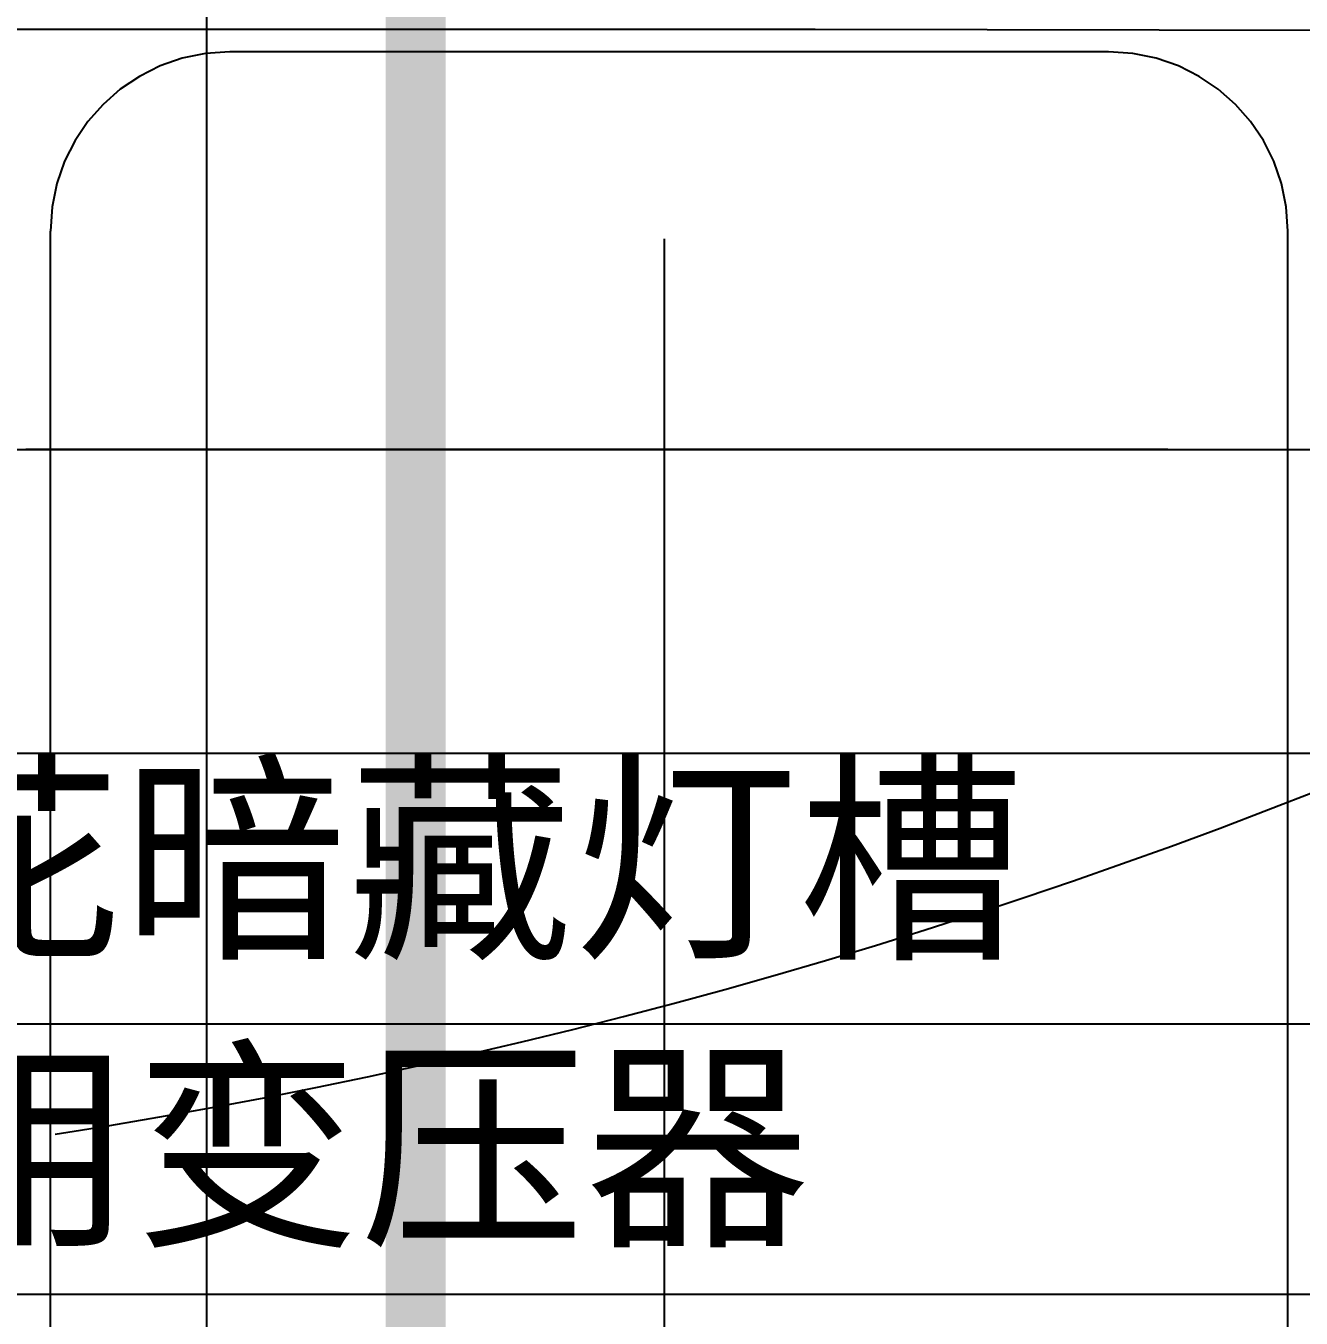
# Model space of a CAD drawing. Extents: x 11992 to 29481, y -6727 to 6811.
# Drawn here: x 14489.4 to 14702.8, y 3378.1 to 3594.4 of the extents above; entities that cross this region are included whole.
import ezdxf

# ---------------------------------------------------------------- set-up
doc = ezdxf.new("R2010")
doc.units = 0
doc.header["$MEASUREMENT"] = 0
doc.layers.get('0').update_dxf_attribs({"color": 8, "linetype": 'CONTINUOUS'})
for name, color, linetype in [('FF-FINISH【完成面】', 8, 'CONTINUOUS'), ('zoylight 3编号', 7, 'CONTINUOUS'), ('zoylight 5回路', 4, 'CONTINUOUS')]:
    doc.layers.add(name, color=color, linetype=linetype)
doc.layers.add('zoylight 1灯带', color=1, linetype='CONTINUOUS', lineweight=30)
doc.styles.add('TFB MS 3mm at 1 to 25', font='arial.ttf', dxfattribs={"height": 75})
doc.styles.add('XZC', font='SIMPLEX.SHX', dxfattribs={"width": 0.7, "bigfont": 'hztxt.shx'})
doc.linetypes.add('LED_LINE', pattern='A,12.7,-5.08,["LED",XZC,S=2.54,R=0,X=-2.54,Y=-1.27],-6.35', length=24.13)

# ---------------------------------------------------------------- blocks, each defined once
blk = doc.blocks.new('dfddd')
blk.add_line((0, 45.25), (380.17, 45.25))
blk.add_lwpolyline([(-233.26, 0), (380.17, 0), (380.17, 90.49), (-233.26, 90.49)], close=True)

msp = doc.modelspace()

# ---------------------------------------------------------------- linework, layer by layer
for p, q in [((14399.57, 3593.83, -2140.43), (14621.48, 3593.79, -2140.43)), ((14621.48, 3593.79, -2140.43), (16759.43, 3589.65, -2140.43)), ((14515.56, 3588.94, -2140.43), (14511.86, 3587.65, -2140.43)), ((14519.46, 3589.73, -2140.43), (14515.56, 3588.94, -2140.43)), ((14523.53, 3590.01, -2140.43), (14519.46, 3589.73, -2140.43)), ((14670.56, 3590.01, -2140.43), (14523.53, 3590.01, -2140.43)), ((14674.63, 3589.73, -2140.43), (14670.56, 3590.01, -2140.43)), ((14678.54, 3588.94, -2140.43), (14674.63, 3589.73, -2140.43)), ((14682.24, 3587.65, -2140.43), (14678.54, 3588.94, -2140.43)), ((14508.39, 3585.91, -2140.43), (14505.2, 3583.76, -2140.43)), ((14511.86, 3587.65, -2140.43), (14508.39, 3585.91, -2140.43)), ((14685.7, 3585.91, -2140.43), (14682.24, 3587.65, -2140.43)), ((14688.89, 3583.76, -2140.43), (14685.7, 3585.91, -2140.43)), ((14505.2, 3583.76, -2140.43), (14502.32, 3581.22, -2140.43)), ((14691.78, 3581.22, -2140.43), (14688.89, 3583.76, -2140.43)), ((14502.32, 3581.22, -2140.43), (14499.78, 3578.34, -2140.43)), ((14694.31, 3578.34, -2140.43), (14691.78, 3581.22, -2140.43)), ((14499.78, 3578.34, -2140.43), (14497.63, 3575.15, -2140.43)), ((14696.47, 3575.15, -2140.43), (14694.31, 3578.34, -2140.43)), ((14497.63, 3575.15, -2140.43), (14495.89, 3571.69, -2140.43)), ((14698.2, 3571.69, -2140.43), (14696.47, 3575.15, -2140.43)), ((14495.89, 3571.69, -2140.43), (14494.6, 3567.98, -2140.43)), ((14699.49, 3567.98, -2140.43), (14698.2, 3571.69, -2140.43)), ((14494.6, 3567.98, -2140.43), (14493.81, 3564.08, -2140.43)), ((14700.29, 3564.08, -2140.43), (14699.49, 3567.98, -2140.43)), ((14493.81, 3564.08, -2140.43), (14493.53, 3560.01, -2140.43)), ((14700.56, 3560.01, -2140.43), (14700.29, 3564.08, -2140.43)), ((14493.53, 1984.61, -2140.43), (14493.53, 3560.01, -2140.43)), ((14700.56, 1984.61, -2140.43), (14700.56, 3560.01, -2140.43)), ((14596.24, 3220.17, -2140.43), (14596.24, 3558.7, -2140.43)), ((14449.77, 3523.47, -2260.33), (16699.23, 3523.47, -2260.33)), ((14449.77, 3523.47, -2208.27), (14491.23, 3523.47, -2175.74)), ((14489.39, 3523.47, -1393.28), (14492.14, 3523.47, -1396.02)), ((14489.43, 3523.47, -2170.21), (14489.41, 3523.47, -2170.77)), ((14489.41, 3523.47, -2170.77), (14489.45, 3523.47, -2171.34)), ((14489.5, 3523.47, -2169.66), (14489.43, 3523.47, -2170.21)), ((14489.45, 3523.47, -2171.34), (14489.53, 3523.47, -2171.93)), ((14489.61, 3523.47, -2169.12), (14489.5, 3523.47, -2169.66)), ((14489.53, 3523.47, -2171.93), (14489.67, 3523.47, -2172.53)), ((14489.76, 3523.47, -2168.58), (14489.61, 3523.47, -2169.12)), ((14489.89, 3523.47, -2173.26), (14489.67, 3523.47, -2172.53)), ((14489.95, 3523.47, -2168.05), (14489.76, 3523.47, -2168.58)), ((14490.16, 3523.47, -2173.94), (14489.89, 3523.47, -2173.26)), ((14490.19, 3523.47, -2167.51), (14489.95, 3523.47, -2168.05)), ((14490.46, 3523.47, -2174.56), (14490.16, 3523.47, -2173.94)), ((14490.46, 3523.47, -2166.98), (14490.19, 3523.47, -2167.51)), ((14490.8, 3523.47, -2175.13), (14490.46, 3523.47, -2174.56)), ((14490.77, 3523.47, -2166.44), (14490.46, 3523.47, -2166.98)), ((14491.11, 3523.47, -2165.89), (14490.77, 3523.47, -2166.44)), ((14491.16, 3523.47, -2175.66), (14490.8, 3523.47, -2175.13)), ((14491.52, 3523.47, -2165.3), (14491.11, 3523.47, -2165.89)), ((14491.55, 3523.47, -2176.13), (14491.16, 3523.47, -2175.66)), ((14491.96, 3523.47, -2164.69), (14491.52, 3523.47, -2165.3)), ((14491.97, 3523.47, -2176.56), (14491.55, 3523.47, -2176.13)), ((14492.43, 3523.47, -2164.08), (14491.96, 3523.47, -2164.69)), ((14492.4, 3523.47, -2176.95), (14491.97, 3523.47, -2176.56)), ((14492.14, 3523.47, -1396.02), (14494.6, 3523.47, -1399.13)), ((14492.85, 3523.47, -2177.29), (14492.4, 3523.47, -2176.95)), ((14492.93, 3523.47, -2163.46), (14492.43, 3523.47, -2164.08)), ((14493.31, 3523.47, -2177.6), (14492.85, 3523.47, -2177.29)), ((14493.46, 3523.47, -2162.84), (14492.93, 3523.47, -2163.46)), ((14493.77, 3523.47, -2177.86), (14493.31, 3523.47, -2177.6)), ((14494.02, 3523.47, -2162.2), (14493.46, 3523.47, -2162.84)), ((14494.24, 3523.47, -2178.1), (14493.77, 3523.47, -2177.86)), ((14494.59, 3523.47, -2161.56), (14494.02, 3523.47, -2162.2)), ((14494.76, 3523.47, -2178.31), (14494.24, 3523.47, -2178.1)), ((14495.19, 3523.47, -2160.92), (14494.59, 3523.47, -2161.56)), ((14494.6, 3523.47, -1399.13), (14496.76, 3523.47, -1402.62)), ((14495.28, 3523.47, -2178.48), (14494.76, 3523.47, -2178.31)), ((14495.81, 3523.47, -2160.27), (14495.19, 3523.47, -2160.92)), ((14495.81, 3523.47, -2178.62), (14495.28, 3523.47, -2178.48)), ((14496.33, 3523.47, -2178.71), (14495.81, 3523.47, -2178.62)), ((14496.43, 3523.47, -2159.62), (14495.81, 3523.47, -2160.27)), ((14496.86, 3523.47, -2178.77), (14496.33, 3523.47, -2178.71)), ((14497.08, 3523.47, -2158.96), (14496.43, 3523.47, -2159.62)), ((14496.76, 3523.47, -1402.62), (14498.64, 3523.47, -1406.49)), ((14497.39, 3523.47, -2178.78), (14496.86, 3523.47, -2178.77)), ((14497.73, 3523.47, -2158.31), (14497.08, 3523.47, -2158.96)), ((14497.92, 3523.47, -2178.75), (14497.39, 3523.47, -2178.78)), ((14499.07, 3523.47, -2156.97), (14497.73, 3523.47, -2158.31)), ((14498.45, 3523.47, -2178.69), (14497.92, 3523.47, -2178.75)), ((14498.98, 3523.47, -2178.58), (14498.45, 3523.47, -2178.69)), ((14498.64, 3523.47, -1406.49), (14500.22, 3523.47, -1410.74)), ((14499.52, 3523.47, -2178.43), (14498.98, 3523.47, -2178.58)), ((14500.54, 3523.47, -2155.53), (14499.07, 3523.47, -2156.97)), ((14500.06, 3523.47, -2178.25), (14499.52, 3523.47, -2178.43)), ((14500.6, 3523.47, -2178.02), (14500.06, 3523.47, -2178.25)), ((14500.75, 3523.47, -1416.25), (14500.22, 3523.47, -1410.74)), ((14502.22, 3523.47, -2153.89), (14500.54, 3523.47, -2155.53)), ((14501.15, 3523.47, -2177.75), (14500.6, 3523.47, -2178.02)), ((14501.28, 3523.47, -1421.77), (14500.75, 3523.47, -1416.25)), ((14501.7, 3523.47, -2177.44), (14501.15, 3523.47, -2177.75)), ((14501.81, 3523.47, -1427.28), (14501.28, 3523.47, -1421.77)), ((14502.25, 3523.47, -2177.1), (14501.7, 3523.47, -2177.44)), ((14502.35, 3523.47, -1432.79), (14501.81, 3523.47, -1427.28)), ((14504.21, 3523.47, -2151.94), (14502.22, 3523.47, -2153.89)), ((14502.81, 3523.47, -2176.72), (14502.25, 3523.47, -2177.1)), ((14502.9, 3523.47, -1438.31), (14502.35, 3523.47, -1432.79)), ((14503.37, 3523.47, -2176.3), (14502.81, 3523.47, -2176.72)), ((14503.45, 3523.47, -1443.82), (14502.9, 3523.47, -1438.31)), ((14503.94, 3523.47, -2175.85), (14503.37, 3523.47, -2176.3)), ((14503.72, 3523.47, -1412.56), (14503.42, 3523.47, -1420.48)), ((14503.42, 3523.47, -1420.48), (14503.64, 3523.47, -1429.13)), ((14504.01, 3523.47, -1449.33), (14503.45, 3523.47, -1443.82)), ((14503.64, 3523.47, -1429.13), (14504.4, 3523.47, -1438.51)), ((14504.55, 3523.47, -1405.38), (14503.72, 3523.47, -1412.56)), ((14504.51, 3523.47, -2175.36), (14503.94, 3523.47, -2175.85)), ((14504.58, 3523.47, -1454.84), (14504.01, 3523.47, -1449.33)), ((14506.61, 3523.47, -2149.59), (14504.21, 3523.47, -2151.94)), ((14504.4, 3523.47, -1438.51), (14505.67, 3523.47, -1448.63)), ((14505.08, 3523.47, -2174.85), (14504.51, 3523.47, -2175.36)), ((14505.9, 3523.47, -1398.93), (14504.55, 3523.47, -1405.38)), ((14505.16, 3523.47, -1460.34), (14504.58, 3523.47, -1454.84)), ((14505.08, 3523.47, -1451.05), (14505.03, 3523.47, -1453.29)), ((14505.03, 3523.47, -1453.29), (14505.16, 3523.47, -1456.22)), ((14505.66, 3523.47, -2174.3), (14505.08, 3523.47, -2174.85)), ((14505.29, 3523.47, -1449.5), (14505.08, 3523.47, -1451.05)), ((14505.16, 3523.47, -1456.22), (14505.45, 3523.47, -1459.83)), ((14505.75, 3523.47, -1465.85), (14505.16, 3523.47, -1460.34)), ((14505.67, 3523.47, -1448.63), (14505.29, 3523.47, -1449.5)), ((14505.45, 3523.47, -1459.83), (14505.91, 3523.47, -1464.13)), ((14506.24, 3523.47, -2173.72), (14505.66, 3523.47, -2174.3)), ((14506.37, 3523.47, -1471.35), (14505.75, 3523.47, -1465.85)), ((14507.78, 3523.47, -1393.21), (14505.9, 3523.47, -1398.93)), ((14505.91, 3523.47, -1464.13), (14506.54, 3523.47, -1469.12)), ((14506.83, 3523.47, -2173.12), (14506.24, 3523.47, -2173.72)), ((14506.99, 3523.47, -1476.85), (14506.37, 3523.47, -1471.35)), ((14506.54, 3523.47, -1469.12), (14507.34, 3523.47, -1474.79)), ((14509.49, 3523.47, -2146.75), (14506.61, 3523.47, -2149.59)), ((14507.42, 3523.47, -2172.49), (14506.83, 3523.47, -2173.12)), ((14508.02, 3523.47, -1485.54), (14506.99, 3523.47, -1476.85)), ((14507.34, 3523.47, -1474.79), (14508.31, 3523.47, -1481.16)), ((14508.02, 3523.47, -2171.83), (14507.42, 3523.47, -2172.49)), ((14510.19, 3523.47, -1388.23), (14507.78, 3523.47, -1393.21)), ((14508.63, 3523.47, -2171.14), (14508.02, 3523.47, -2171.83)), ((14509.08, 3523.47, -1494.21), (14508.02, 3523.47, -1485.54)), ((14508.31, 3523.47, -1481.16), (14509.45, 3523.47, -1488.2)), ((14509.26, 3523.47, -2170.43), (14508.63, 3523.47, -2171.14)), ((14510.18, 3523.47, -1502.88), (14509.08, 3523.47, -1494.21)), ((14509.91, 3523.47, -2169.69), (14509.26, 3523.47, -2170.43)), ((14509.45, 3523.47, -1488.2), (14510.75, 3523.47, -1495.94)), ((14512.97, 3523.47, -2143.3), (14509.49, 3523.47, -2146.75)), ((14510.59, 3523.47, -2168.91), (14509.91, 3523.47, -2169.69)), ((14511.31, 3523.47, -1511.55), (14510.18, 3523.47, -1502.88)), ((14513.12, 3523.47, -1383.99), (14510.19, 3523.47, -1388.23)), ((14511.3, 3523.47, -2168.11), (14510.59, 3523.47, -2168.91)), ((14510.75, 3523.47, -1495.94), (14512.23, 3523.47, -1504.36)), ((14512.05, 3523.47, -2167.27), (14511.3, 3523.47, -2168.11)), ((14512.47, 3523.47, -1520.21), (14511.31, 3523.47, -1511.55)), ((14512.84, 3523.47, -2166.39), (14512.05, 3523.47, -2167.27)), ((14513.64, 3523.47, -1528.88), (14512.47, 3523.47, -1520.21)), ((14513.68, 3523.47, -2165.48), (14512.84, 3523.47, -2166.39)), ((14517.12, 3523.47, -2139.16), (14512.97, 3523.47, -2143.3)), ((14516.58, 3523.47, -1380.47), (14513.12, 3523.47, -1383.99)), ((14514.82, 3523.47, -1537.54), (14513.64, 3523.47, -1528.88)), ((14514.58, 3523.47, -2164.52), (14513.68, 3523.47, -2165.48)), ((14515.54, 3523.47, -2163.53), (14514.58, 3523.47, -2164.52)), ((14516.02, 3523.47, -1546.2), (14514.82, 3523.47, -1537.54)), ((14516.57, 3523.47, -2162.5), (14515.54, 3523.47, -2163.53)), ((14517.21, 3523.47, -1554.87), (14516.02, 3523.47, -1546.2)), ((14517.67, 3523.47, -2161.43), (14516.57, 3523.47, -2162.5)), ((14520.57, 3523.47, -1377.69), (14516.58, 3523.47, -1380.47)), ((14522.04, 3523.47, -2134.22), (14517.12, 3523.47, -2139.16)), ((14518.41, 3523.47, -1563.54), (14517.21, 3523.47, -1554.87)), ((14518.84, 3523.47, -2160.32), (14517.67, 3523.47, -2161.43)), ((14519.59, 3523.47, -1572.21), (14518.41, 3523.47, -1563.54)), ((14520.07, 3523.47, -2159.18), (14518.84, 3523.47, -2160.32)), ((14520.77, 3523.47, -1580.89), (14519.59, 3523.47, -1572.21)), ((14521.36, 3523.47, -2158.02), (14520.07, 3523.47, -2159.18)), ((14525.08, 3523.47, -1375.64), (14520.57, 3523.47, -1377.69)), ((14522.49, 3523.47, -1593.81), (14520.77, 3523.47, -1580.89)), ((14522.7, 3523.47, -2156.84), (14521.36, 3523.47, -2158.02)), ((14527.83, 3523.47, -2128.39), (14522.04, 3523.47, -2134.22)), ((14524.19, 3523.47, -1606.74), (14522.49, 3523.47, -1593.81)), ((14524.1, 3523.47, -2155.64), (14522.7, 3523.47, -2156.84)), ((14525.55, 3523.47, -2154.44), (14524.1, 3523.47, -2155.64)), ((14525.9, 3523.47, -1619.67), (14524.19, 3523.47, -1606.74)), ((14524.63, 3523.47, -1375.84), (14539.22, 3523.47, -1417.37)), ((14530.78, 3523.47, -1375.02), (14524.63, 3523.47, -1375.84)), ((14527.04, 3523.47, -2153.24), (14525.55, 3523.47, -2154.44)), ((14527.63, 3523.47, -1632.59), (14525.9, 3523.47, -1619.67)), ((14528.57, 3523.47, -2152.05), (14527.04, 3523.47, -2153.24)), ((14529.42, 3523.47, -1645.51), (14527.63, 3523.47, -1632.59)), ((14534.58, 3523.47, -2121.57), (14527.83, 3523.47, -2128.39)), ((14530.14, 3523.47, -2150.87), (14528.57, 3523.47, -2152.05)), ((14531.27, 3523.47, -1658.4), (14529.42, 3523.47, -1645.51)), ((14531.74, 3523.47, -2149.71), (14530.14, 3523.47, -2150.87)), ((14536.68, 3523.47, -1374.95), (14530.78, 3523.47, -1375.02)), ((14533.22, 3523.47, -1671.28), (14531.27, 3523.47, -1658.4)), ((14533.37, 3523.47, -2148.57), (14531.74, 3523.47, -2149.71)), ((14535.28, 3523.47, -1684.12), (14533.22, 3523.47, -1671.28)), ((14535.03, 3523.47, -2147.47), (14533.37, 3523.47, -2148.57)), ((14542.37, 3523.47, -2113.66), (14534.58, 3523.47, -2121.57)), ((14536.73, 3523.47, -2146.4), (14535.03, 3523.47, -2147.47)), ((14537.48, 3523.47, -1696.93), (14535.28, 3523.47, -1684.12)), ((14542.32, 3523.47, -1375.58), (14536.68, 3523.47, -1374.95)), ((14538.51, 3523.47, -2145.39), (14536.73, 3523.47, -2146.4)), ((14539.83, 3523.47, -1709.7), (14537.48, 3523.47, -1696.93)), ((14540.39, 3523.47, -2144.44), (14538.51, 3523.47, -2145.39)), ((14539.22, 3523.47, -1417.37), (14554.23, 3523.47, -1466.44)), ((14542.37, 3523.47, -1722.42), (14539.83, 3523.47, -1709.7)), ((14542.4, 3523.47, -2143.56), (14540.39, 3523.47, -2144.44)), ((14547.7, 3523.47, -1376.84), (14542.32, 3523.47, -1375.58)), ((14542.81, 3523.47, -2113.21), (14542.37, 3523.47, -2113.66)), ((14545.1, 3523.47, -1735.09), (14542.37, 3523.47, -1722.42)), ((14544.56, 3523.47, -2142.77), (14542.4, 3523.47, -2143.56)), ((14543.26, 3523.47, -2112.76), (14542.81, 3523.47, -2113.21)), ((14543.72, 3523.47, -2112.29), (14543.26, 3523.47, -2112.76)), ((14544.2, 3523.47, -2111.8), (14543.72, 3523.47, -2112.29)), ((14544.71, 3523.47, -2111.28), (14544.2, 3523.47, -2111.8)), ((14546.89, 3523.47, -2142.07), (14544.56, 3523.47, -2142.77)), ((14545.25, 3523.47, -2110.73), (14544.71, 3523.47, -2111.28)), ((14548.93, 3523.47, -1751.27), (14545.1, 3523.47, -1735.09)), ((14545.83, 3523.47, -2110.15), (14545.25, 3523.47, -2110.73)), ((14546.45, 3523.47, -2109.52), (14545.83, 3523.47, -2110.15)), ((14547.11, 3523.47, -2108.85), (14546.45, 3523.47, -2109.52)), ((14549.42, 3523.47, -2141.47), (14546.89, 3523.47, -2142.07)), ((14547.83, 3523.47, -2108.12), (14547.11, 3523.47, -2108.85)), ((14552.82, 3523.47, -1378.68), (14547.7, 3523.47, -1376.84)), ((14548.62, 3523.47, -2107.33), (14547.83, 3523.47, -2108.12)), ((14549.46, 3523.47, -2106.48), (14548.62, 3523.47, -2107.33)), ((14553.04, 3523.47, -1767.37), (14548.93, 3523.47, -1751.27)), ((14552.18, 3523.47, -2140.99), (14549.42, 3523.47, -2141.47)), ((14549.46, 3523.47, -2106.48), (14553.93, 3523.47, -2099.28)), ((14555.2, 3523.47, -2140.63), (14552.18, 3523.47, -2140.99)), ((14557.7, 3523.47, -1381.03), (14552.82, 3523.47, -1378.68)), ((14557.37, 3523.47, -1783.43), (14553.04, 3523.47, -1767.37)), ((14553.93, 3523.47, -2099.28), (14558.36, 3523.47, -2092.07)), ((14554.23, 3523.47, -1466.44), (14569.23, 3523.47, -1521.12)), ((14558.48, 3523.47, -2140.41), (14555.2, 3523.47, -2140.63)), ((14561.83, 3523.47, -1799.46), (14557.37, 3523.47, -1783.43)), ((14562.32, 3523.47, -1383.84), (14557.7, 3523.47, -1381.03)), ((14558.36, 3523.47, -2092.07), (14562.72, 3523.47, -2084.84)), ((14562.07, 3523.47, -2140.33), (14558.48, 3523.47, -2140.41)), ((14566.35, 3523.47, -1815.49), (14561.83, 3523.47, -1799.46)), ((14562.07, 3523.47, -2140.33), (16693.82, 3523.47, -2140.33)), ((14566.7, 3523.47, -1387.05), (14562.32, 3523.47, -1383.84)), ((14562.72, 3523.47, -2084.84), (14566.97, 3523.47, -2077.59)), ((14570.85, 3523.47, -1831.54), (14566.35, 3523.47, -1815.49)), ((14570.83, 3523.47, -1390.6), (14566.7, 3523.47, -1387.05)), ((14566.97, 3523.47, -2077.59), (14571.07, 3523.47, -2070.29)), ((14569.23, 3523.47, -1521.12), (14583.79, 3523.47, -1579.49)), ((14574.72, 3523.47, -1394.44), (14570.83, 3523.47, -1390.6)), ((14575.25, 3523.47, -1847.64), (14570.85, 3523.47, -1831.54)), ((14571.07, 3523.47, -2070.29), (14574.99, 3523.47, -2062.94)), ((14578.36, 3523.47, -1398.49), (14574.72, 3523.47, -1394.44)), ((14574.99, 3523.47, -2062.94), (14578.69, 3523.47, -2055.53)), ((14579.47, 3523.47, -1863.82), (14575.25, 3523.47, -1847.64)), ((14581.77, 3523.47, -1402.71), (14578.36, 3523.47, -1398.49)), ((14578.69, 3523.47, -2055.53), (14582.13, 3523.47, -2048.05)), ((14583.44, 3523.47, -1880.08), (14579.47, 3523.47, -1863.82)), ((14583.21, 3523.47, -1404.64), (14581.77, 3523.47, -1402.71)), ((14582.13, 3523.47, -2048.05), (14585.28, 3523.47, -2040.49)), ((14584.65, 3523.47, -1406.69), (14583.21, 3523.47, -1404.64)), ((14587.08, 3523.47, -1896.47), (14583.44, 3523.47, -1880.08)), ((14583.79, 3523.47, -1579.49), (14597.5, 3523.47, -1639.63)), ((14586.11, 3523.47, -1408.98), (14584.65, 3523.47, -1406.69)), ((14585.28, 3523.47, -2040.49), (14588.1, 3523.47, -2032.85)), ((14587.65, 3523.47, -1411.62), (14586.11, 3523.47, -1408.98)), ((14590.31, 3523.47, -1913.01), (14587.08, 3523.47, -1896.47)), ((14589.29, 3523.47, -1414.71), (14587.65, 3523.47, -1411.62)), ((14588.1, 3523.47, -2032.85), (14590.55, 3523.47, -2025.1)), ((14591.08, 3523.47, -1418.36), (14589.29, 3523.47, -1414.71)), ((14593.58, 3523.47, -1911.88), (14589.34, 3523.47, -1904.61)), ((14593.05, 3523.47, -1929.71), (14590.31, 3523.47, -1913.01)), ((14590.55, 3523.47, -2025.1), (14592.6, 3523.47, -2017.24)), ((14593.06, 3523.47, -1422.69), (14591.08, 3523.47, -1418.36)), ((14592.6, 3523.47, -2017.24), (14594.06, 3523.47, -2010.2)), ((14594.07, 3523.47, -1937.06), (14593.05, 3523.47, -1929.71)), ((14595.26, 3523.47, -1427.79), (14593.06, 3523.47, -1422.69)), ((14597.61, 3523.47, -1918.51), (14593.58, 3523.47, -1911.88)), ((14594.06, 3523.47, -2010.2), (14595.19, 3523.47, -2003.08)), ((14594.96, 3523.47, -1944.44), (14594.07, 3523.47, -1937.06)), ((14595.71, 3523.47, -1951.83), (14594.96, 3523.47, -1944.44)), ((14595.19, 3523.47, -2003.08), (14596.02, 3523.47, -1995.89)), ((14597.72, 3523.47, -1433.79), (14595.26, 3523.47, -1427.79)), ((14596.29, 3523.47, -1959.23), (14595.71, 3523.47, -1951.83)), ((14596.02, 3523.47, -1995.89), (14596.56, 3523.47, -1988.64)), ((14596.69, 3523.47, -1966.62), (14596.29, 3523.47, -1959.23)), ((14596.56, 3523.47, -1988.64), (14596.84, 3523.47, -1981.33)), ((14596.88, 3523.47, -1973.99), (14596.69, 3523.47, -1966.62)), ((14596.84, 3523.47, -1981.33), (14596.88, 3523.47, -1973.99)), ((14597.5, 3523.47, -1639.63), (14609.93, 3523.47, -1699.61)), ((14601.43, 3523.47, -1924.5), (14597.61, 3523.47, -1918.51)), ((14600.49, 3523.47, -1440.78), (14597.72, 3523.47, -1433.79)), ((14603.6, 3523.47, -1448.88), (14600.49, 3523.47, -1440.78)), ((14605.05, 3523.47, -1929.84), (14601.43, 3523.47, -1924.5)), ((14607.09, 3523.47, -1458.2), (14603.6, 3523.47, -1448.88)), ((14608.47, 3523.47, -1934.53), (14605.05, 3523.47, -1929.84)), ((14607.09, 3523.47, -1458.2), (14607.92, 3523.47, -1459.51)), ((14607.92, 3523.47, -1459.51), (14608.74, 3523.47, -1460.78)), ((14611.68, 3523.47, -1938.58), (14608.47, 3523.47, -1934.53)), ((14608.74, 3523.47, -1460.78), (14609.54, 3523.47, -1462.03)), ((14609.54, 3523.47, -1462.03), (14610.35, 3523.47, -1463.26)), ((14609.93, 3523.47, -1699.61), (14620.67, 3523.47, -1757.52)), ((14610.35, 3523.47, -1463.26), (14611.15, 3523.47, -1464.47)), ((14611.15, 3523.47, -1464.47), (14611.95, 3523.47, -1465.67)), ((14614.68, 3523.47, -1941.98), (14611.68, 3523.47, -1938.58)), ((14611.95, 3523.47, -1465.67), (14612.77, 3523.47, -1466.86)), ((14612.77, 3523.47, -1466.86), (14613.59, 3523.47, -1468.06)), ((14613.59, 3523.47, -1468.06), (14614.43, 3523.47, -1469.26)), ((14614.43, 3523.47, -1469.26), (14615.29, 3523.47, -1470.47)), ((14617.48, 3523.47, -1944.74), (14614.68, 3523.47, -1941.98)), ((14615.29, 3523.47, -1470.47), (14616.17, 3523.47, -1471.7)), ((14616.17, 3523.47, -1471.7), (14617.07, 3523.47, -1472.96)), ((14620.08, 3523.47, -1946.85), (14617.48, 3523.47, -1944.74)), ((14622.46, 3523.47, -1948.31), (14620.08, 3523.47, -1946.85)), ((14620.67, 3523.47, -1757.52), (14629.28, 3523.47, -1811.44)), ((14624.65, 3523.47, -1949.13), (14622.46, 3523.47, -1948.31)), ((14626.63, 3523.47, -1949.3), (14624.65, 3523.47, -1949.13)), ((14631.37, 3523.47, -1949.02), (14626.63, 3523.47, -1949.3)), ((14629.28, 3523.47, -1811.44), (14635.36, 3523.47, -1859.43)), ((14635.54, 3523.47, -1948.76), (14631.37, 3523.47, -1949.02)), ((14638.2, 3523.47, -1929.98), (14634.12, 3523.47, -1948.68)), ((14635.36, 3523.47, -1859.43), (14638.47, 3523.47, -1899.59)), ((14639.2, 3523.47, -1948.5), (14635.54, 3523.47, -1948.76)), ((14638.47, 3523.47, -1899.59), (14638.2, 3523.47, -1929.98)), ((14642.41, 3523.47, -1948.23), (14639.2, 3523.47, -1948.5)), ((14648.62, 3523.47, -1619.38), (14640.39, 3523.47, -1573.13)), ((14645.24, 3523.47, -1947.92), (14642.41, 3523.47, -1948.23)), ((14643.61, 3523.47, -2151.48), (14643.79, 3523.47, -2154.19)), ((14643.61, 3523.47, -2151.48), (14643.62, 3523.47, -2141.43)), ((14643.62, 3523.47, -2141.43), (14644.02, 3523.47, -1979.56)), ((14643.79, 3523.47, -2154.19), (14644.32, 3523.47, -2156.8)), ((14644.15, 3523.47, -1977.24), (14644.02, 3523.47, -1979.61)), ((14644.55, 3523.47, -1974.94), (14644.15, 3523.47, -1977.24)), ((14644.32, 3523.47, -2156.8), (14645.18, 3523.47, -2159.26)), ((14645.19, 3523.47, -1972.75), (14644.55, 3523.47, -1974.94)), ((14645.18, 3523.47, -2159.26), (14646.34, 3523.47, -2161.57)), ((14646.08, 3523.47, -1970.66), (14645.19, 3523.47, -1972.75)), ((14647.75, 3523.47, -1947.56), (14645.24, 3523.47, -1947.92)), ((14647.18, 3523.47, -1968.71), (14646.08, 3523.47, -1970.66)), ((14646.34, 3523.47, -2161.57), (14647.78, 3523.47, -2163.7)), ((14648.5, 3523.47, -1966.9), (14647.18, 3523.47, -1968.71)), ((14650.01, 3523.47, -1947.13), (14647.75, 3523.47, -1947.56)), ((14647.78, 3523.47, -2163.7), (14649.47, 3523.47, -2165.62)), ((14650.01, 3523.47, -1965.26), (14648.5, 3523.47, -1966.9)), ((14655.9, 3523.47, -1662.57), (14648.62, 3523.47, -1619.38)), ((14649.47, 3523.47, -2165.62), (14651.39, 3523.47, -2167.31)), ((14652.09, 3523.47, -1946.6), (14650.01, 3523.47, -1947.13)), ((14651.71, 3523.47, -1963.79), (14650.01, 3523.47, -1965.26)), ((14651.39, 3523.47, -2167.31), (14653.51, 3523.47, -2168.75)), ((14653.58, 3523.47, -1962.51), (14651.71, 3523.47, -1963.79)), ((14654.04, 3523.47, -1945.96), (14652.09, 3523.47, -1946.6)), ((14653.51, 3523.47, -2168.75), (14655.82, 3523.47, -2169.91)), ((14655.6, 3523.47, -1961.45), (14653.58, 3523.47, -1962.51)), ((14655.94, 3523.47, -1945.19), (14654.04, 3523.47, -1945.96)), ((14657.77, 3523.47, -1960.6), (14655.6, 3523.47, -1961.45)), ((14655.82, 3523.47, -2169.91), (14658.29, 3523.47, -2170.76)), ((14662.24, 3523.47, -1702.71), (14655.9, 3523.47, -1662.57)), ((14657.85, 3523.47, -1944.28), (14655.94, 3523.47, -1945.19)), ((14660.08, 3523.47, -1960), (14657.77, 3523.47, -1960.6)), ((14659.84, 3523.47, -1943.19), (14657.85, 3523.47, -1944.28)), ((14658.29, 3523.47, -2170.76), (14660.89, 3523.47, -2171.3)), ((14661.95, 3523.47, -1941.93), (14659.84, 3523.47, -1943.19)), ((14660.08, 3523.47, -1960), (14768.07, 3523.47, -1959.61)), ((14660.89, 3523.47, -2171.3), (14663.61, 3523.47, -2171.48)), ((14664.14, 3523.47, -1940.52), (14661.95, 3523.47, -1941.93)), ((14667.63, 3523.47, -1739.79), (14662.24, 3523.47, -1702.71)), ((14663.61, 3523.47, -2171.48), (16659.97, 3523.47, -2171.48)), ((14666.35, 3523.47, -1938.99), (14664.14, 3523.47, -1940.52)), ((14668.51, 3523.47, -1937.4), (14666.35, 3523.47, -1938.99)), ((14672.09, 3523.47, -1773.83), (14667.63, 3523.47, -1739.79)), ((14670.57, 3523.47, -1935.77), (14668.51, 3523.47, -1937.4)), ((14672.46, 3523.47, -1934.14), (14670.57, 3523.47, -1935.77)), ((14675.6, 3523.47, -1804.8), (14672.09, 3523.47, -1773.83)), ((14674.13, 3523.47, -1932.55), (14672.46, 3523.47, -1934.14)), ((14675.5, 3523.47, -1931.05), (14674.13, 3523.47, -1932.55)), ((14676.52, 3523.47, -1929.65), (14675.5, 3523.47, -1931.05)), ((14678.16, 3523.47, -1832.73), (14675.6, 3523.47, -1804.8)), ((14677.13, 3523.47, -1928.42), (14676.52, 3523.47, -1929.65)), ((14676.85, 3523.47, -1926.56), (14679, 3523.47, -1913.9)), ((14676.85, 3523.47, -1926.56), (14677.26, 3523.47, -1927.37)), ((14677.26, 3523.47, -1927.37), (14677.13, 3523.47, -1928.42)), ((14679.79, 3523.47, -1857.6), (14678.16, 3523.47, -1832.73)), ((14679, 3523.47, -1913.9), (14680.2, 3523.47, -1898.19)), ((14680.47, 3523.47, -1879.42), (14679.79, 3523.47, -1857.6)), ((14680.2, 3523.47, -1898.19), (14680.47, 3523.47, -1879.42))]:
    msp.add_line(p, q)
at = {"layer": 'FF-FINISH【完成面】', "elevation": 0}
msp.add_lwpolyline([(14519.61, 3630.55), (14519.61, 1250.55)], dxfattribs=at)
at = {"layer": 'zoylight 1灯带', "linetype": 'LED_LINE', "ltscale": 20, "const_width": 10, "elevation": 0}
msp.add_lwpolyline([(14554.62, 3630.55), (14554.62, 1250.55)], dxfattribs=at)
at = {"layer": 'zoylight 5回路', "linetype": 'Continuous'}
msp.add_arc((14340.81, 4388.04), 991.14, 278.9097, 342.9987, dxfattribs=at)

# ---------------------------------------------------------------- block references
at = {"layer": 'zoylight 3编号'}
msp.add_blockref('dfddd', (14419.61, 3382.12), dxfattribs=at)

# ---------------------------------------------------------------- texts
at = {"layer": 'zoylight 3编号', "char_height": 27.648, "attachment_point": 1, "style": 'TFB MS 3mm at 1 to 25'}
for s, insert, width in [('{\\fSimHei|b0|i0|c134|p49;天花暗藏灯槽}', (14430.06, 3468.74), 256.8558), ('{\\fSimHei|b0|i0|c134|p49;\\C1;共用变压器}', (14432.13, 3420.62), 217.5695)]:
    msp.add_mtext(s, dxfattribs=dict(at, insert=insert, width=width))

doc.saveas('drawing.dxf')
